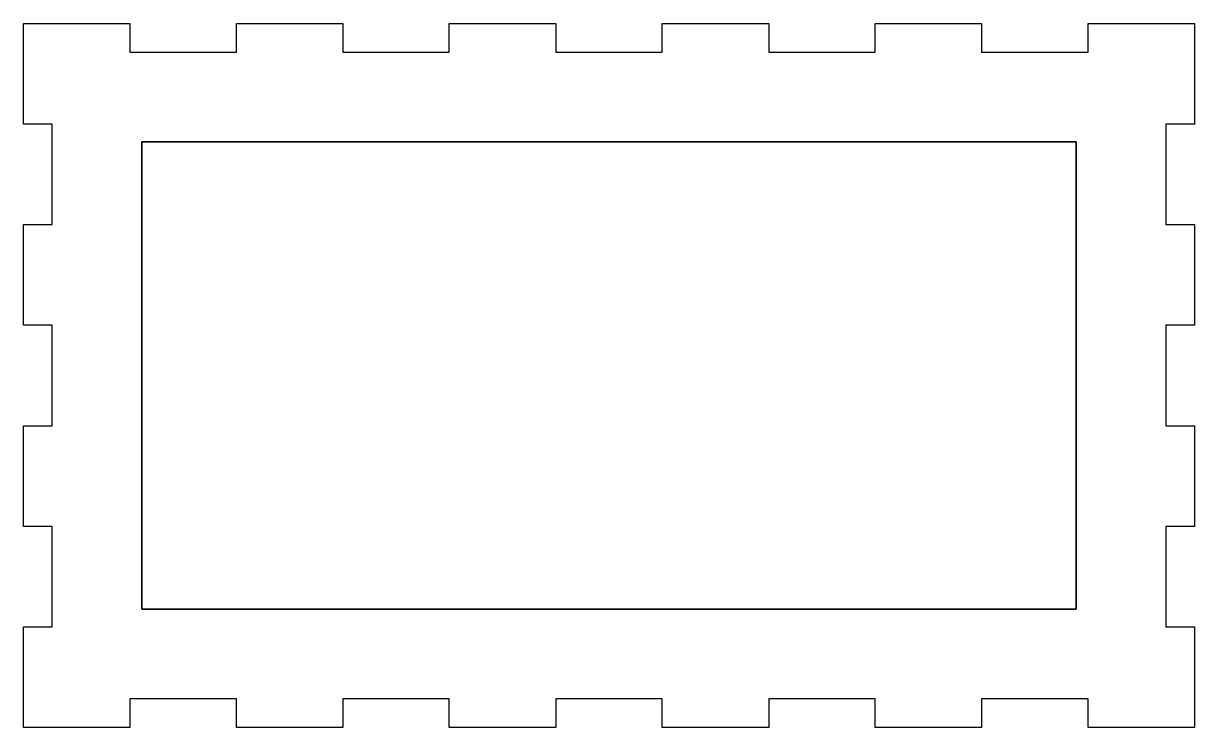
# Model space of a CAD drawing. Header units: millimetres. Extents: x -163 to 0, y 0 to 98.
import ezdxf

# ---------------------------------------------------------------- set-up
doc = ezdxf.new("R2010")
doc.units = ezdxf.units.MM
doc.layers.get('0').update_dxf_attribs({"linetype": 'CONTINUOUS'})

msp = doc.modelspace()

# ---------------------------------------------------------------- linework, layer by layer
for points in [[(-163, 70), (-159, 70), (-159, 84), (-163, 84), (-163, 98), (-148.18, 98), (-148.18, 94), (-133.36, 94), (-133.36, 98), (-118.55, 98), (-118.55, 94), (-103.73, 94), (-103.73, 98), (-88.91, 98), (-88.91, 94), (-74.09, 94), (-74.09, 98), (-59.27, 98), (-59.27, 94), (-44.45, 94), (-44.45, 98), (-29.64, 98), (-29.64, 94), (-14.82, 94), (-14.82, 98), (0, 98), (0, 84), (-4, 84), (-4, 70), (0, 70), (0, 56), (-4, 56), (-4, 42), (0, 42), (0, 28), (-4, 28), (-4, 14), (0, 14), (0, 0), (-14.82, 0), (-14.82, 4), (-29.64, 4), (-29.64, 0), (-44.45, 0), (-44.45, 4), (-59.27, 4), (-59.27, 0), (-74.09, 0), (-74.09, 4), (-88.91, 4), (-88.91, 0), (-103.73, 0), (-103.73, 4), (-118.55, 4), (-118.55, 0), (-133.36, 0), (-133.36, 4), (-148.18, 4), (-148.18, 0), (-163, 0), (-163, 14), (-159, 14), (-159, 28), (-163, 28), (-163, 42), (-159, 42), (-159, 56), (-163, 56)], [(-163, 70), (-159, 70), (-159, 84), (-163, 84), (-163, 98), (-148.18, 98), (-148.18, 94), (-133.36, 94), (-133.36, 98), (-118.55, 98), (-118.55, 94), (-103.73, 94), (-103.73, 98), (-88.91, 98), (-88.91, 94), (-74.09, 94), (-74.09, 98), (-59.27, 98), (-59.27, 94), (-44.45, 94), (-44.45, 98), (-29.64, 98), (-29.64, 94), (-14.82, 94), (-14.82, 98), (0, 98), (0, 84), (-4, 84), (-4, 70), (0, 70), (0, 56), (-4, 56), (-4, 42), (0, 42), (0, 28), (-4, 28), (-4, 14), (0, 14), (0, 0), (-14.82, 0), (-14.82, 4), (-29.64, 4), (-29.64, 0), (-44.45, 0), (-44.45, 4), (-59.27, 4), (-59.27, 0), (-74.09, 0), (-74.09, 4), (-88.91, 4), (-88.91, 0), (-103.73, 0), (-103.73, 4), (-118.55, 4), (-118.55, 0), (-133.36, 0), (-133.36, 4), (-148.18, 4), (-148.18, 0), (-163, 0), (-163, 14), (-159, 14), (-159, 28), (-163, 28), (-163, 42), (-159, 42), (-159, 56), (-163, 56)], [(-146.5, 81.5), (-146.5, 16.5), (-16.5, 16.5), (-16.5, 81.5)], [(-146.5, 16.5), (-146.5, 81.5), (-16.5, 81.5), (-16.5, 16.5)]]:
    msp.add_lwpolyline(points, close=True)

doc.saveas('drawing.dxf')
